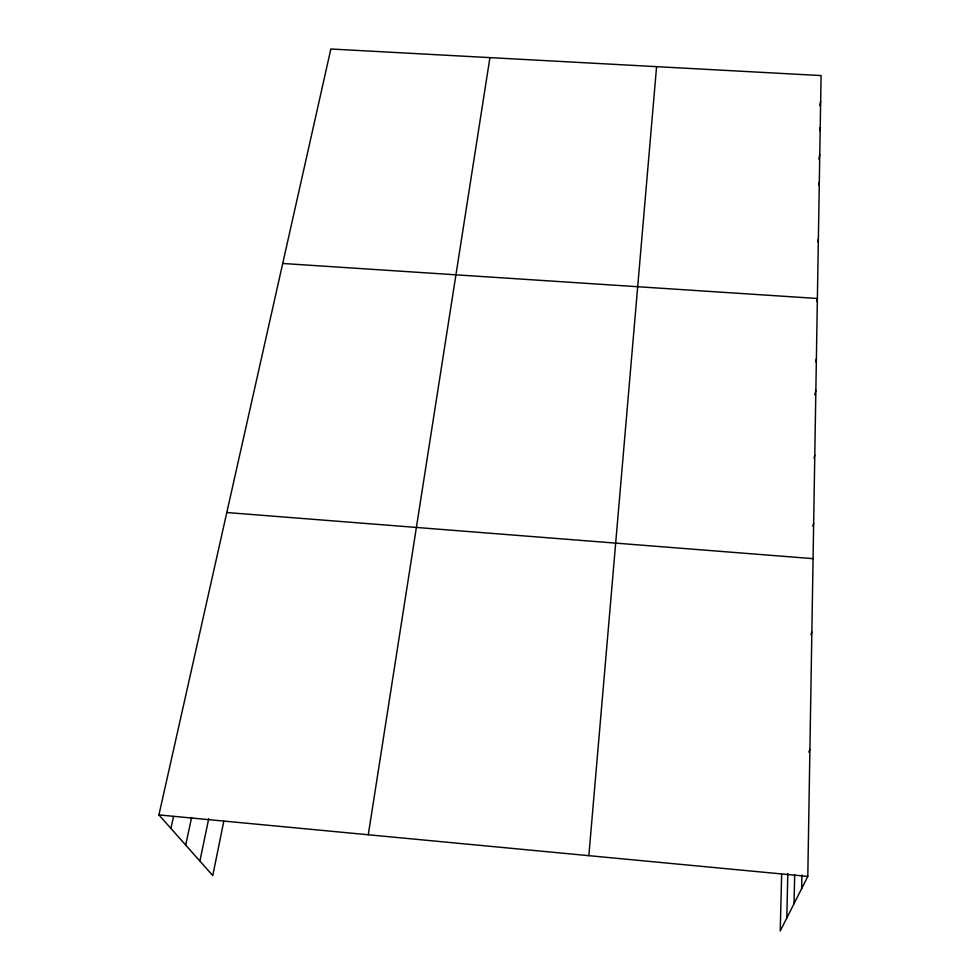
<?xml version="1.0" encoding="UTF-8"?>
<svg xmlns="http://www.w3.org/2000/svg" width="980" height="980" viewBox="0 0 980 980"><rect width="100%" height="100%" fill="white"/><g stroke="black" fill="none" stroke-linecap="round" stroke-linejoin="round"><path stroke-width="1.47" d="M781.636 874.209L780.227 931L807.802 876.426L821.081 75.57L330.86 49L158.919 814.919L212.758 875.569L223.783 821.314M801.64 888.615L801.897 874.969M794.057 903.634L794.658 874.687M786.793 918.003L787.81 873.67M588.845 855.675L656.576 66.652M368.284 834.764L489.927 57.624M819.819 105.681L820.652 101.332M819.66 130.524L820.211 127.645M818.876 159.054L819.77 154.558M818.717 185.024L819.317 182.06M199.896 861.077L208.728 818.631M817.761 241.815L818.374 238.949M185.698 845.091L191.59 817.541M170.9 828.418L173.521 816.463M816.72 301.436L817.381 298.483L282.718 263.473M815.703 361.841L816.377 358.999M814.772 394.756L815.862 390.322M814.049 458.04L814.784 455.222M812.849 526.162L813.657 523.32M810.962 634.734L811.857 632.002M808.819 752.101L809.909 749.345M226.809 512.528L813.069 558.649M158.919 814.919L807.802 876.426"/></g></svg>
